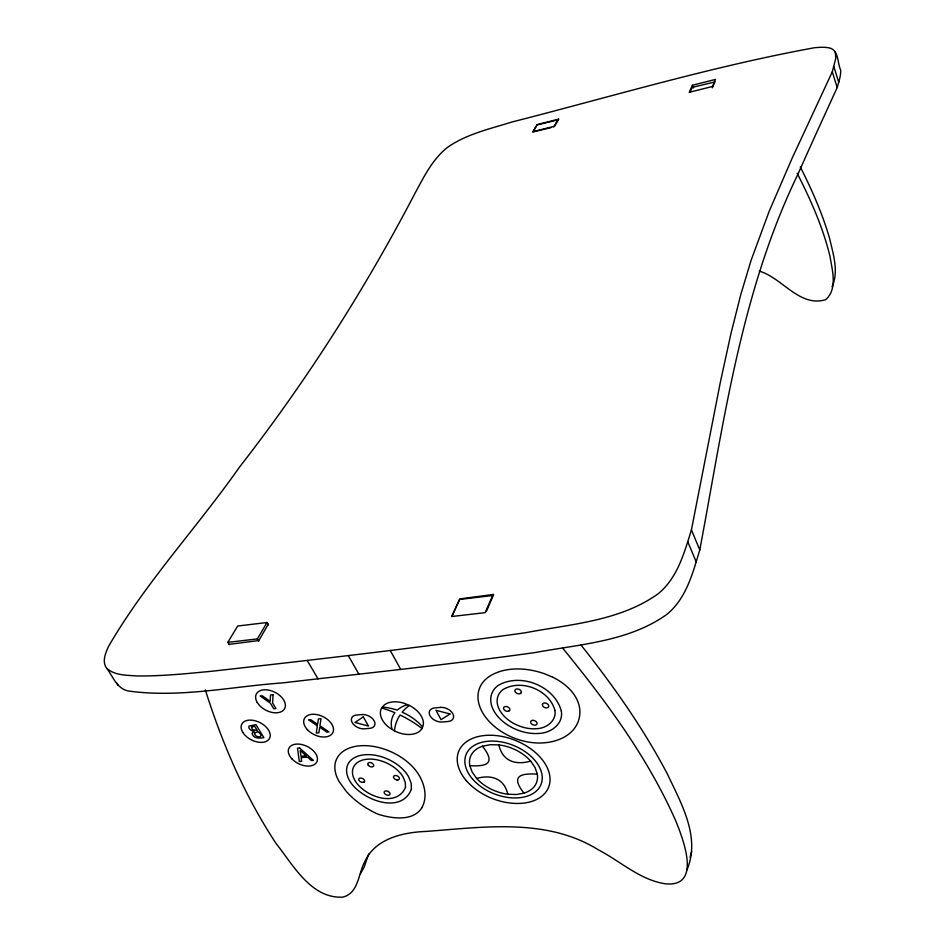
<?xml version="1.0" encoding="UTF-8"?>
<svg xmlns="http://www.w3.org/2000/svg" width="945" height="945" viewBox="0 0 945 945"><rect width="100%" height="100%" fill="white"/><g stroke="black" fill="none" stroke-linecap="round" stroke-linejoin="round"><path stroke-width="1.42" d="M205.325 689.838C222.24 743.703 244.909 796.151 276.011 843.412C293.033 864.829 311.33 899.014 342.846 897.112C358.698 893.096 358.273 873.712 364.723 861.734C375.07 838.687 402.724 832.356 425.652 831.446C483.238 827.277 546.493 817.484 598.445 849.886C620.605 861.344 640.048 880.078 665.504 883.811C702.501 887.544 682.692 838.073 675.64 820.579C647.679 757.453 606.194 701.403 562.712 648.199M686.932 869.991C700.859 837.069 681.191 803.522 667.513 774.239C643.332 728.335 613.352 685.716 581.092 645.163M699.784 549.931C723.752 422.911 740.797 292.099 797.816 174.471C810.692 145.376 823.957 116.483 837.199 87.554C838.758 81.884 840.908 76.179 840.719 70.213C837.388 63.244 838.959 51.904 830.879 48.325C825.646 46.789 820.13 47.297 814.767 47.687C712.435 66.339 612.431 96.343 511.694 122.082C489.675 128.969 466.216 134.072 447.127 147.656C432.16 159.646 423.584 177.495 414.642 193.961C364.522 289.985 306.18 381.496 239.605 466.96C197.115 527.511 145.825 582.167 108.616 646.262C105.604 652.924 101.741 661.441 106.62 668.186C113.046 676.455 116.802 688.94 128.508 691.008C179.55 698.154 231.147 686.625 282.071 682.94C366.424 673.147 450.895 664.311 535 652.57C579.58 644.289 628.649 641.655 666.745 614.474C686.342 598.551 692.803 573.024 699.784 549.931L691.433 529.85L720.48 381.579L730.946 333.609L740.785 294.592L751.074 260.383L769.195 211.255L792.288 157.862L832.297 71.832L835.841 58.07L835.238 51.951M690.039 857.328L691.705 851.504M106.62 668.186C114.723 675.651 126.689 675.12 136.954 675.958C162.032 676.218 187.015 673.62 211.94 671.233C316.481 659.563 420.997 647.443 525.172 632.784C570.059 624.243 619.341 621.278 657.779 594.062C677.47 578.281 684.251 552.896 691.433 529.85M368.656 854.008L364.25 866.943L360.411 873.853M422.013 728.512L423.301 724.886A22.68 14.707 24.4 0 0 409.374 705.431L403.846 703.186A22.68 14.707 24.4 0 0 384.225 705.017L381.638 707.994A22.68 14.707 24.4 0 0 389.505 727.827L394.443 730.887A22.68 14.707 24.4 0 0 422.013 728.512A78.766 49.683 24.5 0 0 402.913 716.44L400.066 715.046L398.955 716.794A80.774 52.294 22.6 0 0 394.443 730.887M486.344 611.521L493.703 594.417L459.872 598.882L452.183 615.88M712.329 87.814L714.963 81.908L692.331 87.377L690.122 92.102M692.413 85.263L689.224 92.315L712.495 86.456L715.53 79.415L692.413 85.263L693.37 87.944M832.072 286.76C839.018 271.428 833.124 253.839 829.58 238.341C822.363 213.582 811.956 189.862 800.273 166.911M268.297 624.149L258.859 640.545L228.678 644.407M229.269 644.714L227.828 642.34L257.371 638.926L266.974 622.519L268.368 624.905M553.758 126.961L557.928 119.861L537.043 124.917L532.744 132.005L550.959 127.634M227.828 642.34L237.667 626.027L266.974 622.519M482.482 746.219L490.207 744.695L498.865 744.908A35.497 22.928 21.7 0 1 530.665 761.103L535.083 767.553L537.315 774.12A35.497 22.928 21.7 0 1 523.955 793.162L516.289 794.532L507.784 794.237A35.497 22.928 21.7 0 1 476.67 778.444L472.193 772.148L469.807 765.663A35.497 22.928 21.7 0 1 482.482 746.219C495.452 762.828 488.092 766.797 469.807 765.663M530.665 761.103C515.757 765.403 502.457 761.316 498.865 744.908M476.67 778.444C491.164 774.345 504.205 778.326 507.784 794.237M398.034 779.838L396.557 779.79A3.13 1.973 23.9 0 1 393.604 776.353A3.13 1.973 23.9 0 1 398.258 776.506A3.13 1.973 23.9 0 1 398.034 779.838L396.557 779.79M537.315 774.12C519.655 773.128 510.761 776.282 523.955 793.162M759.26 271.097C782.33 277.865 799.517 307.574 825.623 299.695C837.872 289.064 832.202 270.211 830.005 256.426C822.953 227.343 810.704 199.808 797.167 173.23M257.371 638.926L258.788 641.336M307.184 660.39L318.028 678.876M348.209 655.452L358.887 674.187M390.202 650.384L400.692 669.367M117.003 683.259L118.066 685.338M687.747 541.698L696.205 561.85M833.88 66.634L838.735 82.298M832.297 71.832L837.199 87.554M391.998 729.375A41.745 27.062 23.6 0 1 393.947 714.113L394.927 712.743L392.435 711.703A78.766 49.683 24.5 0 0 381.638 707.994M407.472 704.651A41.745 27.062 23.6 0 0 397.29 710.108L393.581 709.057A41.415 26.543 24.4 0 0 382.441 707.073M422.592 726.882A41.415 26.543 24.4 0 0 404.566 713.286L402.192 712.199L403.468 710.699A80.774 52.294 22.6 0 1 409.374 705.431M554.928 710.498C556.629 720.988 546.34 728.347 536.807 728.701A30.145 20.211 21.7 0 1 503.012 714.952A30.145 20.211 21.7 0 1 503.071 689.519C521.333 678.64 549.482 689.874 554.928 710.498M561.377 711.242C563.421 724.059 550.817 733.013 539.182 733.426A36.843 24.712 21.7 0 1 497.92 716.629A36.843 24.712 21.7 0 1 497.944 685.574C520.282 672.202 554.774 685.964 561.377 711.242M273.058 694.681L272.585 703.009L275.94 708.585L273.755 708.797L270.376 703.186L260.182 695.957L262.214 695.756L270.175 701.391L270.542 694.929L273.058 694.681M252.327 732.989L252.232 734.029C253.709 738.943 259.981 738.305 263.879 737.643L255.918 724.661L248.984 726.067C247.72 728.938 251.937 731.017 254.252 731.383L252.327 732.989M317.355 725.795L316.28 733.06L318.878 732.836L319.753 727.26L326.935 732.139L329.037 731.95L319.953 725.772L321.016 718.72L318.394 718.956L317.567 724.307L310.681 719.653L308.602 719.854L317.355 725.795M542.406 704.179L542.69 706.021A3.367 2.268 21.2 0 0 548.076 707.403A3.367 2.268 21.2 0 0 546.411 703.352L545.572 703.092A3.367 2.268 21.2 0 0 542.737 703.682L542.406 704.179M405.523 787.279C396.628 808.353 364.274 796.363 355.072 780.724A28.078 17.542 24.3 0 1 367.723 759.166A28.078 17.542 24.3 0 1 403.196 777.203L405.263 782.365L405.523 787.279M411.429 789.134C401.129 815.535 360.742 799.399 349.804 781.102A34.315 21.44 24.3 0 1 365.242 754.712A34.315 21.44 24.3 0 1 408.63 776.802L411.134 783.133L411.429 789.134M254.89 732.824L254.524 733.757C255.54 738.34 265.935 737.88 258.02 731.737L254.89 732.824M251.512 727.024L252.409 729.54L257.3 730.568L254.642 726.232L251.512 727.024M492.676 595.515L485.116 612.655L451.663 616.518L459.542 599.473L492.676 595.515M558.649 119.153L554.585 126.217L533.11 131.627L537.303 124.563L558.649 119.153M521.238 692.673L520.908 693.181A3.367 2.28 22 0 1 518.935 693.866L518.096 693.772A3.367 2.28 22 0 1 515.119 691.693A3.367 2.28 22 0 1 515.828 689.259L516.502 689.023A3.367 2.28 22 0 1 519.75 689.696L520.411 690.216A3.367 2.28 22 0 1 521.238 692.673M421.742 807.975C412.894 821.784 391.454 818.512 378 814.188A65.276 40.978 24 0 1 346.213 791.308L339.314 781.869A46.801 29.248 24.3 0 1 360.293 745.759A46.801 29.248 24.3 0 1 419.521 776.01A64.744 40.269 24.5 0 1 421.742 807.975M363.27 716.865L354.966 722.441L368.491 726.055L363.27 716.865M449.962 713.971L441.043 719.677L435.988 710.286L449.962 713.971M364.108 782.023L362.218 782.377A3.107 1.925 24.6 0 1 358.899 780.145A3.107 1.925 24.6 0 1 360.411 778.066L361.144 778.089A3.107 1.925 24.6 0 1 364.144 779.755A3.107 1.925 24.6 0 1 364.108 782.023M508.658 711.148L507.937 711.301A3.331 2.221 22.1 0 1 503.756 709.163A3.331 2.221 22.1 0 1 505.492 706.506L506.296 706.517A3.331 2.221 22.1 0 1 509.674 708.644A3.331 2.221 22.1 0 1 508.658 711.148M361.959 714.562L356.478 715.058A9.615 6.154 25.2 0 0 352.225 722.665A9.615 6.154 25.2 0 0 364.333 728.819L369.79 728.347A9.627 6.178 25.1 0 0 374.114 720.716A9.627 6.178 25.1 0 0 361.959 714.562M440.441 707.403L434.724 707.923A9.816 6.438 23.7 0 0 429.987 715.731A9.816 6.438 23.7 0 0 442.307 722.015L448.001 721.519A9.828 6.45 23.5 0 0 452.82 713.688A9.828 6.45 23.5 0 0 440.441 707.403M533.039 720.362L532.259 720.433A3.331 2.221 21.4 0 0 530.854 723.008A3.331 2.221 21.4 0 0 534.622 725.146L535.402 725.087A3.331 2.221 21.4 0 0 536.807 722.5A3.331 2.221 21.4 0 0 533.039 720.362M299.648 748.027L297.51 748.204L299.305 761.505L301.632 761.316L301.148 757.654L307.597 757.134L311.401 760.536L313.409 760.382L299.648 748.027M306.156 755.835L300.959 756.248L300.215 750.507L306.156 755.835M552.931 677.305L545.159 674.021A58.625 39.265 21.5 0 0 487.679 677.659A50.25 33.701 21.7 0 0 487.809 719.936A50.25 33.701 21.7 0 0 543.907 742.841A58.826 39.548 21.8 0 0 579.781 709.187C578.009 694.433 565.618 683.495 552.931 677.305M388.383 791.567L387.745 791.248A3.107 1.925 24 0 0 384.698 791.296A3.107 1.925 24 0 0 384.627 793.54L385.749 794.532A3.107 1.925 24 0 0 389.517 794.851A3.107 1.925 24 0 0 389.092 792.075L388.383 791.567M291.934 758.87A15.545 9.639 25.9 0 0 316.717 762.119A15.545 9.639 25.9 0 0 299.943 744.211A15.545 9.639 25.9 0 0 291.934 758.87M466.298 780.617A48.408 31.268 21.7 0 0 546.198 791.638A48.408 31.268 21.7 0 0 498.358 735.836A48.408 31.268 21.7 0 0 466.298 780.617M472.512 778.975A40.328 26.047 21.7 0 0 539.075 788.012A40.328 26.047 21.7 0 0 499.054 741.565A40.328 26.047 21.7 0 0 472.512 778.975M257.264 702.513A15.911 10.041 27.2 0 0 283.016 710.605A15.911 10.041 27.2 0 0 271.203 690.76A15.911 10.041 27.2 0 0 257.264 702.513M307.373 729.658A15.852 10.017 26 0 0 332.711 732.847A15.852 10.017 26 0 0 315.701 714.408A15.852 10.017 26 0 0 307.373 729.658M242.759 732.34A15.604 9.663 27.1 0 0 267.978 740.325A15.604 9.663 27.1 0 0 256.284 721.094A15.604 9.663 27.1 0 0 242.759 732.34M368.255 765.19A3.142 1.973 24.6 0 0 373.393 766.336A3.142 1.973 24.6 0 0 370.605 762.591A3.142 1.973 24.6 0 0 368.255 765.19"/></g></svg>
